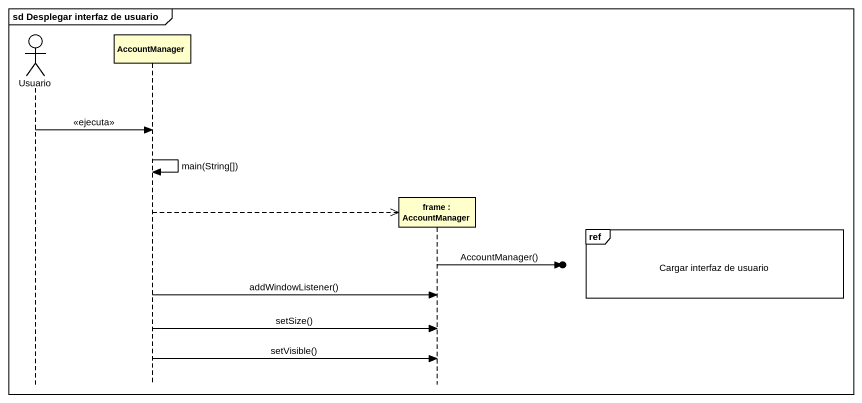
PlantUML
@startuml
mainframe sd Desplegar interfaz de usuario
hide footbox
actor Usuario
participant AccountManager
participant "frame : AccountManager" as frame_

Usuario -> AccountManager : <<ejecuta>>
AccountManager -> AccountManager : main(String[])
AccountManager -->> frame_ **
ref over frame_ : Cargar interfaz de usuario
frame_ ->o] : AccountManager()
AccountManager -> frame_ : addWindowListener()
AccountManager -> frame_ : setSize()
AccountManager -> frame_ : setVisible()
@enduml
